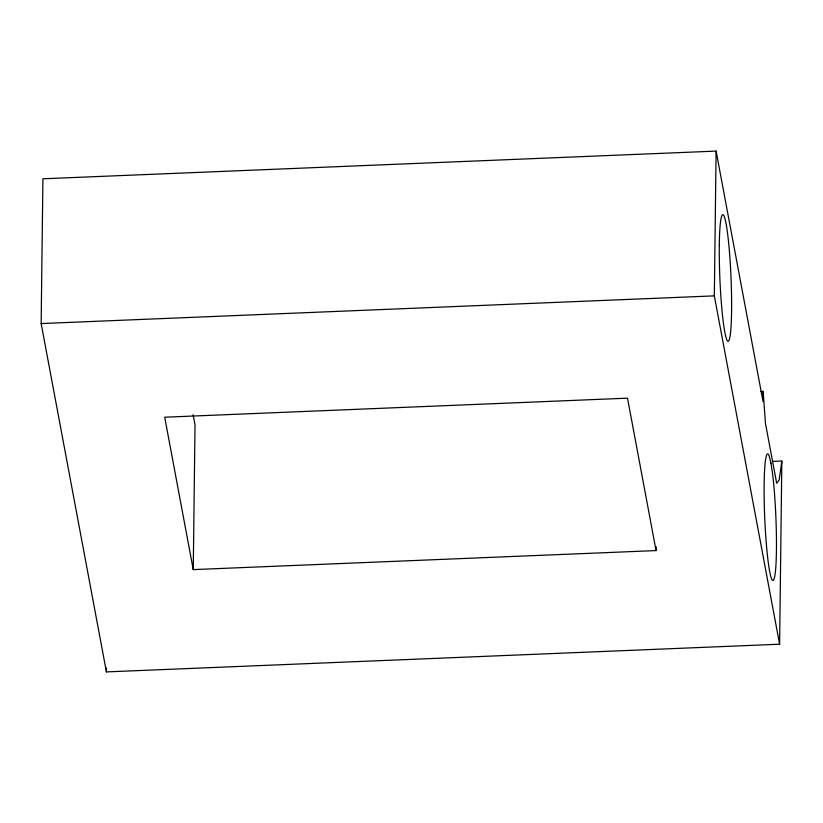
<?xml version="1.0" encoding="UTF-8"?>
<svg xmlns="http://www.w3.org/2000/svg" width="823" height="823" viewBox="0 0 823 823"><rect width="100%" height="100%" fill="white"/><g stroke="black" fill="none" stroke-linecap="round" stroke-linejoin="round"><path stroke-width="1.23" d="M772.869 461.405L781.85 461.034L779.607 644.214L106.424 671.907L41.15 323.562L42.919 178.786L716.103 151.093L763.024 401.47L763.147 391.409L760.575 391.522M106.424 671.907L106.476 668.06M656.116 546.729L656.065 550.577L193.251 569.609L195.02 424.833L193.138 414.751M779.607 644.214L714.333 295.869L716.103 151.093M781.85 461.034L779.206 479.912L776.686 483.327L765.472 423.454L763.147 391.409M41.15 323.562L714.333 295.869M656.065 550.577L627.507 398.167L164.693 417.21L193.251 569.609M770.956 463.102L769.351 456.508A63.412 5.586 87.6 0 0 764.906 521.792A63.412 5.586 87.6 0 0 774.927 575.287A63.412 5.586 87.6 0 0 772.519 473.41L770.956 463.102M719.302 245.254A63.412 5.586 87.6 0 0 727.902 341.257A63.412 5.586 87.6 0 0 729.055 247.219A63.412 5.586 87.6 0 0 719.302 245.254"/></g></svg>
